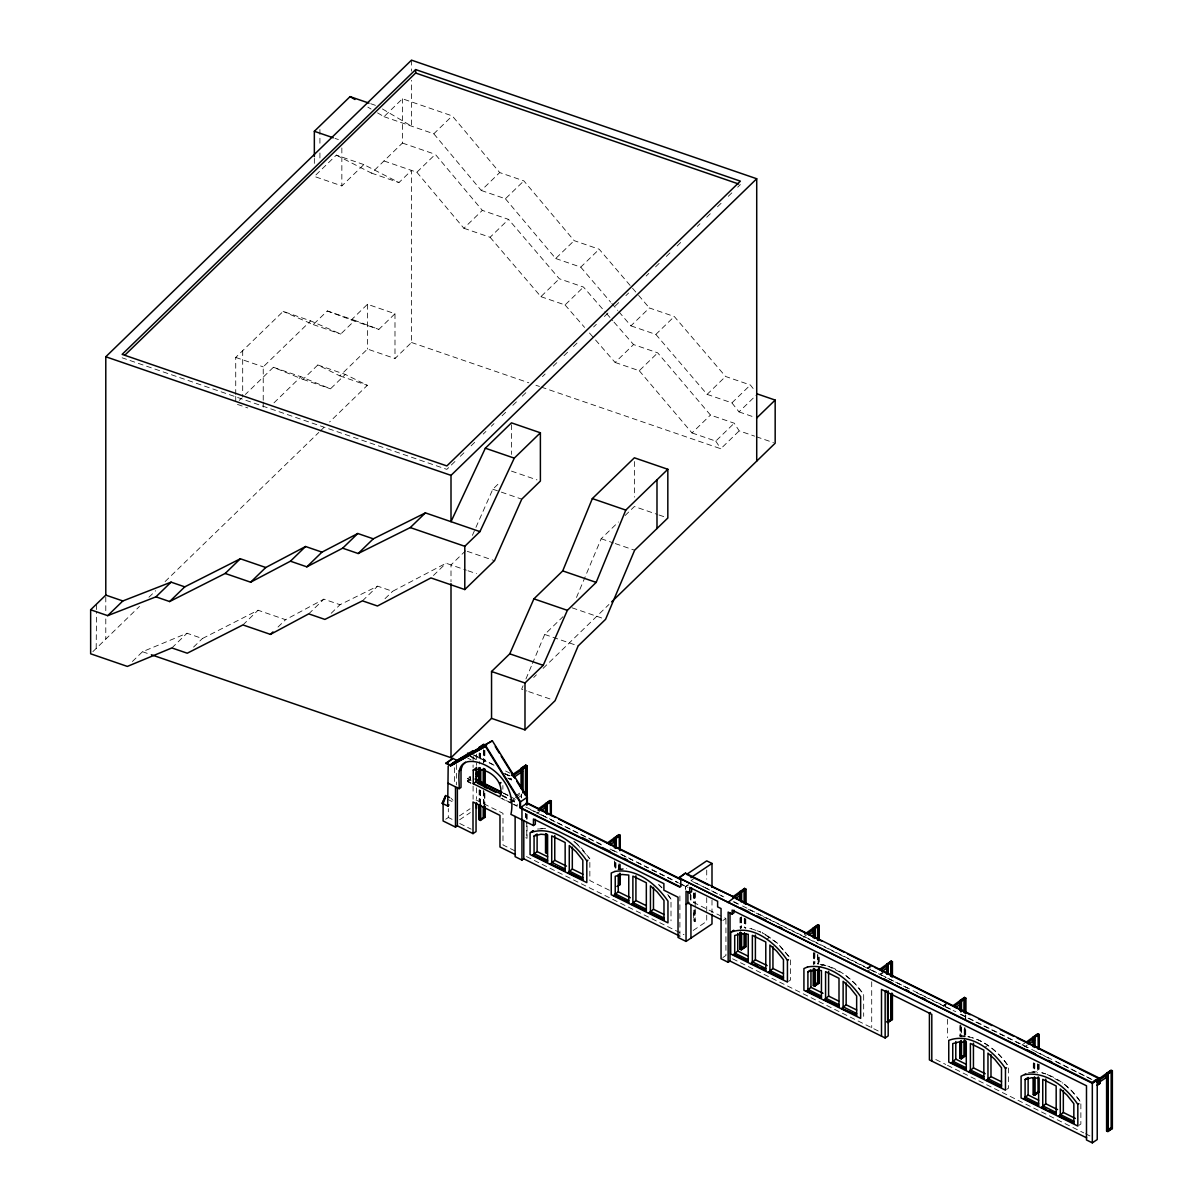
<?xml version="1.0" encoding="UTF-8"?>
<svg xmlns="http://www.w3.org/2000/svg" width="1203" height="1203" viewBox="0 0 1203 1203"><rect width="100%" height="100%" fill="white"/><g stroke="black" fill="none" stroke-linecap="round" stroke-linejoin="round"><path stroke-width="0.75" stroke-dasharray="5 3.75" d="M96.18 648.432L96.541 611.41M96.556 609.56L96.601 604.011M576.493 597.455L601.184 538.733L618.447 521.982M523.064 685.77L521.621 689.199L526.899 691.003M525.952 678.928L531.726 665.244M532.448 663.53L544.703 634.447L562.989 616.703M472.403 535.365L492.824 489.215L499.486 482.749M363.832 164.585L336.314 155.127L314.344 176.45L341.847 185.909L363.832 164.585L398.975 182.555L411.501 170.405L411.501 342.494L394.99 358.524L367.486 349.065L339.847 375.877L317.818 364.975L302.991 379.366L273.382 367.276L245.367 394.464M377.531 112.856L383.998 116.676L402.434 98.781L452.253 115.894L499.711 172.57L523.861 180.871L574.147 240.63L599.199 249.232L637.425 293.968M336.314 155.127L371.471 173.112L402.434 143.052L402.434 98.781M383.998 116.676L433.802 133.789L452.253 115.894M383.998 160.961L416.855 172.24L435.306 154.345L482.328 210.375L508.538 219.382L559.335 278.765L583.485 287.066L605.47 312.299M235.728 394.524L235.728 357.426L283.141 311.412L310.66 320.87L340.735 334.058L354.795 320.404L378.855 329.396L394.99 313.727L367.486 304.284L351.336 319.938L327.291 310.96L313.231 324.599L283.141 311.412M263.231 400.268L263.231 366.87L310.66 320.87M239.217 400.434L241.532 398.178M433.802 133.789L481.26 190.465L499.711 172.57M273.998 402.825L300.9 376.719L330.494 388.825L345.336 374.434L367.351 385.336L329.607 421.952M416.855 172.24L463.877 228.269L482.328 210.375M481.26 190.465L505.41 198.766L523.861 180.871M463.877 228.269L490.102 237.277L508.538 219.382M92.857 651.65L139.503 606.402M148.931 597.244L155.683 590.718M165.112 581.56L318.825 432.418M320.163 431.11L324.208 427.185M132.405 661.515L142.495 651.725L187.021 633.244L202.39 638.537L258.074 610.237L285.577 619.695L323.878 599.169L340.013 604.718L377.622 586.162L392.599 591.305L446.072 563.23L466.313 570.177M505.41 198.766L555.696 258.525L574.147 240.63M171.879 647.936L187.021 633.244M490.102 237.277L540.899 296.66L559.335 278.765M555.696 258.525L580.748 267.126L599.199 249.232M193.563 647.094L202.39 638.537M540.899 296.66L565.049 304.961L583.485 287.066M242.931 624.928L258.074 610.237M278.013 627.034L285.577 619.695M454.929 461.531L446.854 469.365L122.135 357.802M460.313 456.298L465.711 451.08M471.095 445.847L475.125 441.922M483.215 434.088L485.907 431.471M491.29 426.253L493.982 423.636M502.057 415.802L506.102 411.877M512.824 405.351L516.869 401.426M522.252 396.208L526.297 392.283M542.448 376.614L545.139 373.998M553.215 366.163L557.26 362.238M563.996 355.712L568.027 351.787M573.425 346.569L577.455 342.644M593.62 326.975L596.312 324.359M604.387 316.524L608.417 312.6M615.154 306.073L619.199 302.148M625.921 295.622L628.628 293.006M646.131 276.028L648.823 273.412M655.545 266.886L659.59 262.961M666.327 256.434L670.357 252.51M677.094 245.983L681.124 242.059M697.289 226.39L699.981 223.773M706.717 217.232L710.747 213.322M717.484 206.796L721.529 202.871M728.251 196.345L732.296 192.42M737.68 187.187L740.371 184.585M308.735 613.861L323.878 599.169M331.186 613.289L340.013 604.718M618.974 311.863L630.928 325.848L649.364 307.953L674.297 316.524L725.574 376.479L750.371 384.99L754.416 390.133M362.479 600.853L377.622 586.162M595.575 340.013L615.109 362.449L633.545 344.554L657.695 352.84L710.462 415.05L734.221 423.215L739.213 430.854L754.627 436.148M630.928 325.848L655.846 334.419L674.297 316.524M385.035 598.658L392.599 591.305M615.109 362.449L639.259 370.735L657.695 352.84M433.456 575.47L446.072 563.23M465.606 550.748L451.005 564.929L451.005 581.771M655.846 334.419L707.123 394.373L725.574 376.479M639.259 370.735L692.011 432.945L710.462 415.05M707.123 394.373L731.92 402.885L750.371 384.99M625.079 515.531L634.372 506.523L657.259 514.388M731.92 402.885L739.018 411.892L757.469 393.998M692.011 432.945L715.77 441.11L734.221 423.215M541.26 387.08L720.777 448.749L739.213 430.854M533.711 677.469L536.403 674.853M543.124 668.342L608.944 604.477M470.719 783.228L467.381 781.559L467.381 778.281L470.117 776.431L470.117 779.724M471.05 783.078L467.756 781.454L467.756 778.762L470.493 776.927L470.493 779.604L467.381 781.559M470.599 778.988L467.756 780.897L469.005 781.514L469.005 779.379M445.711 819.228L448.313 817.484L448.313 808.581M511.591 780.055L508.222 778.506M459.441 815.905L470.057 808.762M459.576 819.814L470.358 812.551M515.531 795.905L519.846 793.003M515.35 797.484L521.094 793.619M509.922 801.8L514.177 798.942M511.17 802.416L515.425 799.559M516.854 798.597L521.11 795.739M536.839 813.484L539.681 811.574M693.68 878.761L690.943 880.596L726.206 898.085M688.041 884.776L685.394 886.566L685.394 889.243M685.665 886.806L688.417 884.972M693.184 930.46L706.717 921.363L706.717 897.528M722.913 920.521L725.935 918.475L690.943 901.122L690.943 893.889M722.913 957.513L725.935 955.483L725.935 918.475M766.687 939.287L769.725 937.257M803.424 937.137L806.251 935.227M788.521 981.362L790.476 980.039L790.476 958.355L777.995 943.648L767.574 935.784M819.98 966.851L823.017 964.806M869.995 966.174L867.258 968.024L880.791 974.505M867.363 968.25L869.995 966.475L869.995 969.468M867.694 968.43L870.34 966.656M867.694 971.107L870.34 969.332M882.656 972.46L879.634 974.34L869.198 969.167M883.002 972.926L880.355 974.701L885.979 977.392M942.896 1005.708L945.904 1003.813M945.904 1004.114L943.257 1005.888M943.603 1006.054L946.25 1004.279M984.731 1047.407L987.768 1045.362M1021.933 1045.001L1024.67 1043.166M1024.595 1046.805L1027.437 1044.896M1006.565 1089.467L1008.52 1088.144L1008.52 1066.459C999.979 1053.482 987.422 1042.685 972.55 1037.813M1078.911 1125.331L1080.865 1124.023L1080.865 1102.324C1071.798 1088.55 1058.174 1077.226 1042.099 1072.82M617.876 869.423L626.763 868.671M537.515 829.047L546.177 828.506M618.688 869.288L627.349 868.746M1028.535 1072.49L1037.197 1071.963M540.899 828.401L545.606 828.431M959.588 1035.978C979.979 1035.798 997.573 1050.339 1008.52 1066.459M1031.933 1071.858L1036.625 1071.873M960.31 1035.978L964.866 1036.099M821.123 964.475L829.844 966.656M749.8 928.505L751.71 928.851M820.025 964.28L824.927 965.137M967.844 1036.625L969.768 1036.956M751.304 928.731L760.747 932.13L754.507 929.708M1041.693 1072.715L1045.257 1073.798M827.709 966.009L842.927 973.558M370.704 103.714L375.862 105.488M402.434 143.052L435.306 154.345M334.975 138.39L338.404 139.563M371.471 173.112L398.975 182.555M739.018 411.892L754.943 417.366M756.341 436.734L773.454 442.614M327.291 310.96L354.795 320.404M351.336 319.938L378.855 329.396M411.501 342.494L528.809 382.795M535.921 385.246L539.47 386.464M313.231 324.599L340.735 334.058M317.818 364.975L345.336 374.434M339.847 375.877L367.351 385.336M273.382 367.276L300.9 376.719M302.991 379.366L330.494 388.825M235.728 357.426L263.231 366.87M659.018 514.989L667.83 518.012M511.47 471.125L536.989 479.892M492.824 489.215L499.621 491.546M501.335 492.132L521.756 499.155M237.442 404.403L247.758 407.937M601.184 538.733L613.5 542.959M615.259 543.576L634.628 550.222M467.305 551.335L494.538 560.688M468.027 570.763L476.523 573.696M572.132 607.831L605.59 619.319M544.703 634.447L578.147 645.936M528.673 691.62L551.545 699.469M142.495 651.725L149.593 654.161M831.213 967.242C844.551 972.701 855.844 982.64 863.679 994.655L863.679 1016.34M1047.031 1074.339L1062.896 1083.136M473.396 754.747L492.989 764.461M473.832 755.273L495.531 766.025M505.546 770.988L510.553 773.469M470.493 756.296L477.17 759.604M504.959 773.604L510.553 776.161M470.117 756.416L476.659 759.649M506.057 774.236L509.32 775.845M472.764 757.935L476.102 759.589M504.463 773.664L509.471 776.146M509.922 778.491L511.17 779.108M467.756 758.146L471.095 759.8M507.801 777.995L511.14 779.649L511.14 776.973M734.161 901.814L741.319 905.573M742.522 905.964L866.28 967.317M881.573 975.122L943.889 1005.798M946.25 1006.971L953.919 1010.776M961.167 1014.355L1092.189 1079.542M693.048 881.829L703.755 887.032M705.439 887.874L722.236 896.205M733.183 901.739L740.702 905.363M748.236 909.197L762.537 916.175M763.288 916.656L768.311 919.152M769.243 919.513L866.987 968.069M887.649 978.219L910.957 989.768M916.566 992.655L944.25 1006.279M945.137 1006.821L955.814 1011.708M960.189 1014.279L1028.565 1048.189M1036.264 1051.903L1050.249 1058.941M1056.384 1061.873L1091.933 1079.602M503.561 793.018L508.568 795.499M503.455 793.258L508.388 795.709M510.042 796.536L514.989 798.987M501.801 795.123L508.388 798.401M510.042 799.213L516.628 802.476M525.741 807.002L602.703 845.153M612.748 850.13L677.996 882.491M679.68 883.318L688.041 887.468M467.381 778.281L470.719 779.935M501.877 795.469L517.531 803.138M530.463 809.634L541.5 815.213M542.854 815.694L556.568 822.687M557.966 823.198L602.718 845.468M610.056 849.017L617.846 852.957M621.816 854.852L632.958 860.461M636.943 862.356L648.086 867.965M651.936 869.964L678.327 882.957M680.011 883.784L686.733 887.122M467.756 778.762L471.05 780.401M502.358 795.92L517.185 803.273L517.185 805.965L502.358 798.612M500.809 798.145L510.839 803.108M512.508 803.935L517.531 806.431M476.042 799.965L502.989 813.333L502.989 844.942L516.403 851.589M525.786 837.709L527.034 838.326L527.034 825.303M448.313 799.679L452.102 801.559M609.395 890.25L589.846 880.566L589.846 858.882L582.057 848.807L574.823 842.07M448.313 817.484L452.102 819.363M459.741 823.499L471.155 829.153M526.463 856.566L683.996 934.686M732.642 958.806L879.949 1031.828M935.769 1059.512L945.769 1064.46M947.438 1065.287L1083.753 1132.88M1085.437 1133.722L1090.489 1136.218M766.206 935.017L762.116 932.716L777.409 943.152L790.476 958.355M382.434 108.947L411.501 126.135L411.501 80.315M367.847 107.127L371.065 109.037M1064.805 1084.685L1072.354 1091.542L1080.865 1102.324M845.709 975.453L855.168 983.859L863.679 994.655M573.786 841.243L575.771 842.867M659.079 885.017L661.349 887.228M576.778 843.679L589.846 858.882M658.522 884.416L662.041 887.889M451.02 798.206L452.96 800.281M606.688 313.697L612.793 320.705M614.011 322.118L633.545 344.554M565.049 304.961L584.583 327.396M589.47 333.005L594.357 338.614M638.613 295.367L649.364 307.953M580.748 267.126L610.613 302.088M611.816 303.487L617.786 310.464M667.695 894.551L671.003 899.122L671.003 920.806M668.312 895.273L671.003 899.122M715.77 441.11L720.777 448.749M502.884 785.499L502.884 789.243M1039.046 1064.234L1039.046 1071.678M1038.775 1064.399L1038.775 1071.783M1038.099 1064.069L1038.204 1071.512M1037.783 1065.467L1037.783 1072.926M1037.527 1063.783L1037.527 1073.016M1034.806 1063.377L1034.806 1072.61M1034.535 1063.993L1034.535 1071.347M1034.129 1063.046L1034.234 1072.324M1033.557 1062.76L1033.557 1071.993M1033.287 1063.377L1033.287 1072.55M965.723 1014.836L965.723 1018.565M965.723 1029.753L965.723 1035.332M965.468 1015.121L965.468 1018.821M965.468 1029.903L965.468 1035.437M964.896 1027.768L964.896 1037.001L964.791 1027.708M964.475 1029.121L964.475 1036.58M964.22 1029.287L964.22 1036.67M961.498 1027.031L961.498 1036.264M961.227 1027.648L961.227 1036.836M960.806 1024.851L960.926 1035.978M960.235 1026.415L960.235 1035.648M959.979 1025.197L959.979 1036.204M947.438 1019.302L947.438 1037.693M945.528 1003.934L945.528 1006.61M871.709 981.753L871.709 1027.753M819.108 957.047L819.108 964.505M818.837 957.212L818.837 964.595M817.86 954.565L817.86 963.889M817.589 954.731L817.589 963.979M814.867 952.49L814.867 963.573M814.611 953.122L814.611 964.129M814.19 953.994L814.296 963.287M813.619 953.708L813.619 964.791M813.348 952.49L813.348 963.513M745.8 918.836L745.8 928.16M745.529 919.017L745.529 928.25M744.852 918.671L744.958 927.964M744.552 918.22L744.552 927.543M744.281 918.385L744.281 927.633M741.559 917.979L741.559 927.227M741.289 916.761L741.289 927.784M740.883 917.648L740.883 928.731M740.311 917.363L740.311 928.445M740.04 917.979L740.04 927.167M711.996 900.13L711.996 912.972M706.717 870.025L706.717 879.198M695.184 892.506L695.184 907.107M695.184 908.927L695.184 921.693L693.665 921.002L693.665 909.754M694.913 893.498L694.913 902.867M694.913 910.37L694.913 921.618M694.236 893.152L694.342 902.596M694.236 910.039L694.342 921.348M693.92 893.709L693.92 902.836M693.92 910.13L693.92 921.077M693.665 892.882L693.665 902.25M690.672 894.912L690.672 900.506M690.266 893.949L690.372 901.513M685.665 886.506L685.665 889.799M679.89 895.964L679.89 934.355M634.372 461.546L634.372 497.155M620.162 864.446L620.162 869.904M619.906 863.814L619.906 869.438M619.229 865.348L619.334 869.152M618.913 863.814L618.913 869.288M618.658 865.062L618.658 868.807M615.936 862.731L615.936 868.355M615.665 863.318L615.665 868.912M615.244 862.386L615.365 869.949M614.673 862.115L614.673 869.604M614.417 860.837L614.417 868.28M527.034 814.145L527.034 823.438M526.764 814.236L526.764 819.784M526.764 821.634L526.764 838.25M526.087 813.905L526.192 817.649M525.786 813.514L525.786 817.243M525.516 813.619L525.516 817.318M521.546 794.115L521.546 797.815M521.275 794.16L521.275 797.89M511.47 424.704L511.47 454.418M484.869 750.446L484.869 761.604M484.869 793.228L484.869 804.401M484.598 750.822L484.598 761.92M484.598 793.333L484.598 804.416M483.922 750.492L484.027 761.634M483.922 791.138L484.027 804.13M483.621 749.815L483.621 762.837M483.621 790.747L483.621 803.784M483.35 750.206L483.35 763.138M483.35 790.867L483.35 803.799M480.629 753.499L480.629 760.897M480.629 790.461L480.629 803.393M480.358 754.101L480.358 761.153M480.358 790.642L480.358 803.679M479.952 753.168L480.057 760.612M479.952 790.115L480.057 803.108M479.38 752.883L479.38 763.965M479.38 789.83L479.38 800.927M479.11 753.484L479.11 758.777M479.11 790.025L479.11 801.198M476.523 754.176L476.523 765.409M476.523 787.845L476.523 799.063M473.095 756.221L473.095 767.439M473.095 786.145L473.095 799.243M456.358 764.522L456.358 784.912M454.523 767.74L454.523 782.551M411.501 60.15L411.501 71.142M394.99 313.727L394.99 358.524M367.486 304.284L367.486 349.065M341.847 147.969L341.847 185.909M319.923 129.488L319.923 145.743M319.923 152.976L319.923 160.194M314.344 158.39L314.344 163.803M263.231 402.118L263.231 409.546M242.69 350.659L242.69 397.05M235.728 396.389L235.728 401.952M105.789 596.929L105.789 611.605M105.789 618.943L105.789 639.109M818.281 964.31L818.281 956.926L818.16 964.265"/><path stroke-width="1.5" d="M448.178 783.243L459.155 788.687C459.666 779.724 455.516 764.657 467.666 761.725C473.666 760.672 479.621 762.476 485.035 764.973C503.215 773.845 515.486 793.769 510.914 814.356L533.455 825.529L535.32 824.281L535.32 819.348M459.155 788.687L461.005 787.439L461.005 769.619L462.463 765.364L465.366 762.266M491.546 718.371L491.546 671.5L509.756 653.831L533.906 598.853L562.733 570.899L592.342 498.583L634.372 457.802L667.83 469.29L667.83 518.012L634.628 550.222L605.59 619.319L578.147 645.936L555.079 700.687L524.989 729.875L491.546 718.371L451.005 757.71L151.367 654.763M524.989 729.875L524.989 682.988L543.215 665.319L567.365 610.342L596.177 582.387L625.786 510.087L667.83 469.29M448.178 766.176L447.696 806.07L448.809 804.687L448.178 806.19L442.193 803.333L445.516 795.484L449.636 797.529M443.817 802.04L445.441 796.882L442.193 803.333M485.335 448.208L451.005 521.666L451.005 475.365L756.717 178.751L411.501 60.15L105.789 356.765L105.789 595.109L90.646 609.786L90.646 653.8L127.353 666.417L171.879 647.936L187.247 653.214L242.931 624.928L270.449 634.387L308.735 613.861L324.87 619.41L362.479 600.853L377.456 605.996L430.93 577.921L464.794 589.545L494.538 560.688L521.756 499.155L540.388 481.065L540.388 432.794L511.47 422.854L485.335 448.208L514.267 458.132L540.388 432.794M464.794 589.545L464.794 546.297L479.937 531.606L514.267 458.132M532.658 855.258L537.109 851.559L537.109 833.98L534.072 836.025L534.072 855.408L532.658 855.258L547.606 862.115L547.606 834.807L540.869 834.235L534.072 836.025M546.207 861.965L547.606 860.31L534.072 853.589M563.756 870.671L565.154 869.002L551.726 862.356L551.726 835.874L565.154 842.521L565.154 870.822L550.327 864.01L554.763 860.31L554.763 835.589M582.823 879.573L569.275 872.867L569.275 845.559L576.026 851.664L582.823 860.19L582.823 879.573L567.876 872.716L572.312 869.017L572.312 847.153M581.41 879.423L582.823 877.769L569.275 871.047M628.763 902.355L615.229 895.649L615.229 876.265L622.026 874.476L628.763 875.047L628.763 902.355L613.831 895.498L618.267 891.799L618.267 874.22M627.364 902.205L628.763 900.551L615.229 893.829M646.327 911.062L632.883 904.4L632.883 876.115L646.327 882.761L646.327 911.062L631.485 904.25L635.921 900.551L635.921 875.829M644.913 910.912L646.327 909.242L632.883 902.596M663.981 919.814L650.447 913.092L650.447 885.799L657.184 891.904L663.981 900.43L663.981 919.814L649.034 912.957L653.47 909.257L653.47 887.393M662.567 919.663L663.981 918.009L650.447 911.288M748.236 961.588L734.702 954.881L734.702 935.498L741.499 933.708L748.236 934.28L748.236 961.588L733.289 954.731L737.74 951.032L737.74 933.468M746.837 961.438L748.236 959.783L734.702 953.077M750.958 963.483L752.356 963.633L752.356 935.348L765.785 941.994L765.785 970.295L750.958 963.483L755.394 959.783L755.394 935.062M764.386 970.144L765.785 968.49L752.356 961.829M783.454 979.047L769.905 972.34L769.905 945.032L776.657 951.152L783.454 959.663L783.454 979.047L768.506 972.189L772.943 968.49L772.943 946.626M782.04 978.896L783.454 977.242L769.905 970.52M821.438 997.889L806.506 991.031L810.942 987.332L810.942 969.753L807.905 971.798L807.905 991.167L821.438 997.889L821.438 970.58L814.702 970.009L807.905 971.798M820.04 997.738L821.438 996.084L807.905 989.362M839.002 1006.58L825.574 999.934L825.574 971.633L839.002 978.295L839.002 1006.58L824.16 999.783L828.596 996.084L828.596 971.362M837.589 1006.445L839.002 1004.776L825.574 998.114M855.243 1015.197L856.656 1013.527L843.123 1006.821L843.123 981.332L849.859 987.437L856.656 995.964L856.656 1015.347L841.709 1008.49L846.16 1004.776L846.16 982.926M966.28 1069.693L952.746 1062.986L952.746 1043.602L959.543 1041.813L966.28 1042.399L966.28 1069.693L951.347 1062.835L955.784 1059.136L955.784 1041.572M964.881 1069.557L966.28 1067.888L952.746 1061.181M983.843 1078.399L970.4 1071.738L970.4 1043.452L983.843 1050.114L983.843 1078.399L969.001 1071.602L973.438 1067.888L973.438 1043.181M982.43 1078.249L983.843 1076.595L970.4 1069.933M986.55 1080.294L987.964 1080.444L987.964 1053.136L994.701 1059.257L1001.497 1067.783L1001.497 1087.151L986.55 1080.294L990.986 1076.595L990.986 1054.745M1000.084 1087.016L1001.497 1085.347L987.964 1078.64M1038.625 1105.572L1023.678 1098.715L1028.129 1095.001L1028.129 1077.437L1025.091 1079.482L1025.091 1098.85L1038.625 1105.572L1038.625 1078.264L1031.888 1077.693L1025.091 1079.482M1037.227 1105.422L1038.625 1103.753L1025.091 1097.046M1046.099 1109.271L1042.745 1107.602L1042.745 1079.317L1056.174 1085.978L1056.174 1114.264L1041.347 1107.467L1045.783 1103.768L1045.783 1079.046M1054.775 1114.128L1056.174 1112.459L1042.745 1105.798M1073.843 1123.016L1060.294 1116.309L1060.294 1089.001L1067.046 1095.121L1073.843 1103.647L1073.843 1123.016L1058.896 1116.173L1063.332 1112.459L1063.332 1090.61M1072.429 1122.88L1073.843 1121.211L1060.294 1114.504M314.344 156.585L314.344 131.292L350.073 96.631L368.99 103.127M415.652 69.579L122.135 354.374L446.854 465.922L740.371 181.142L415.652 69.579L415.652 73.022L124.826 355.186M90.646 609.786L107.699 615.65L122.841 600.959L171.082 582.147L184.766 586.853L240.329 558.763L265.773 567.5L305.577 546.508L321.968 552.147L357.802 533.5L373.291 538.824L425.411 512.884L479.937 531.606M107.699 615.65L155.939 596.838L171.082 582.147M155.939 596.838L169.623 601.545L184.766 586.853M169.623 601.545L225.187 573.455L240.329 558.763M225.187 573.455L250.63 582.192L265.773 567.5M250.63 582.192L290.434 561.199L305.577 546.508M290.434 561.199L306.825 566.839L321.968 552.147M306.825 566.839L342.66 548.192L357.802 533.5M270.449 634.387L272.961 631.936M342.66 548.192L358.163 553.515L373.291 538.824M358.163 553.515L410.268 527.576L425.411 512.884M756.717 417.967L775.168 400.073L757.469 393.998M611.635 601.861L775.168 443.2L775.168 400.073M450.493 765.875L486.448 745.815L450.493 765.875L446.057 763.033L452.899 758.416L456.945 760.431L492.343 740.807L527.335 797.183L527.335 803.002L520.493 807.604L679.8 886.596L680.778 885.934M446.057 763.679L452.899 758.416M453.065 762.882L473.095 750.612M446.057 763.033L450.102 765.033L456.945 760.431M467.381 754.973L470.117 753.123M479.11 747.815L483.621 744.236L484.869 744.852L470.599 753.544M479.38 747.334L483.35 744.672L484.598 745.289L480.629 747.95L479.11 747.258M479.952 747.619L483.922 744.943M480.057 747.68L484.027 745.003M450.102 765.033L492.343 740.807M459.155 770.867L461.005 769.619M473.245 770.07L476.268 768.025L476.283 781.679L473.245 783.709L499.846 796.912C505.666 781.484 487.456 766.146 473.245 770.07L473.245 783.709M476.238 773.063L479.11 771.123L480.358 771.755L476.057 774.642M476.102 776.747L480.358 773.875M521.275 788.506L521.275 768.176L525.786 765.138L527.034 765.77L527.034 804.837M521.546 768.251L525.516 765.574L526.764 766.191L526.764 805.002M511.335 775.409L521.275 768.732L522.523 769.349L512.598 776.025M499.846 783.258L500.929 782.536L499.846 783.8M526.192 765.905L522.222 768.582L526.087 765.86L526.192 795.469M527.034 765.77L522.523 768.792L522.523 789.123M522.794 792.882L522.794 768.867L526.764 766.191M514.012 777.198L522.523 771.469M443.11 803.679L443.11 820.972L455.501 827.108L457.366 825.86L457.366 787.454M479.952 819.679L484.027 817.063L483.922 805.92M479.11 804.927L479.11 819.829L480.358 820.446L484.869 817.423L484.869 806.251M457.366 825.86L473.005 833.619L476.042 831.574L476.042 803.694M520.493 807.604L520.493 801.8L527.335 797.183M526.703 802.687L525.711 803.89M538.342 808.882L550.027 800.476L551.29 801.093L551.29 815.694M546.478 813.288L546.357 803.86L550.342 801.183L550.448 814.371M546.478 803.92L550.448 801.243M551.29 801.093L546.779 804.13L546.779 814.266M547.049 813.574L547.049 804.19L551.019 801.529L549.771 800.912L545.801 803.574L545.801 812.957M538.162 810.476L546.779 804.687L545.53 804.055M541.094 810.627L546.779 806.807M533.109 830.747L531.155 832.07L533.546 831.017M515.125 816.446L515.125 856.671L521.952 860.055L523.801 858.807L523.801 820.401M607.229 843.047L618.913 834.626L620.162 835.258L620.162 849.844M619.334 835.393L615.244 838.01L615.365 847.438M620.162 835.258L615.665 838.28L615.665 848.416M615.936 847.724L615.936 838.356L619.906 835.679L618.658 835.062L614.673 837.724L614.673 847.107M608.477 843.664L615.665 838.837L614.417 838.22M609.981 844.777L615.665 840.957L614.417 840.341L614.417 847.799M586.808 860.912C574.914 843.529 552.342 824.416 530.072 832.792L530.072 854.476L586.808 882.611L586.808 860.912L587.891 860.19M617.259 886.22L619.906 884.431L619.906 873.183M617.169 886.521L620.162 884.506L620.162 873.558M678.657 877.769L685.499 873.152L1099.331 1078.114L1092.489 1083.362L678.657 877.769L1092.489 1082.73L1099.331 1078.114M678.657 878.416L685.499 873.152M679.8 878.972L680.778 878.31L680.778 886.491L679.8 887.152L519.846 807.845L519.846 801.86L485.471 746.477M690.943 877.604L711.996 863.453L706.717 860.867L686.657 874.355L708.341 885.017M533.455 825.529L533.455 818.957L663.891 883.634L663.891 890.205L678.026 897.212L678.026 937.438L686.041 941.408L686.041 891.212L689.695 893.017L691.56 891.769L691.56 888.009M686.041 904.415L688.988 902.43M732.868 896.806L744.552 888.4L745.8 889.017L745.8 903.934M745.8 889.017L741.289 892.055L741.289 902.07M741.559 901.363L741.559 892.115L745.529 889.453L744.281 888.837L744.281 903.603M732.672 898.4L741.289 892.596L740.04 891.979M728.732 901.874L727.755 902.521L734.597 897.273L711.62 886.626M735.619 898.551L741.289 894.731L740.04 894.115L740.04 899.618M686.041 941.408L711.996 923.964L711.996 914.806M689.695 893.017L689.695 887.393L717.62 901.242L717.62 906.867L721.048 908.566L721.048 958.761L728.146 962.295L728.146 912.085L732.146 914.069L733.995 912.821L733.995 910.175M730.702 932.265C752.988 923.889 775.544 943.002 787.439 960.385L787.439 982.084L730.702 953.949L730.702 932.265L733.74 930.22M745.8 933.754L745.8 946.791L741.289 949.829L740.04 949.197L744.552 946.175L744.552 933.122M740.883 932.43L740.988 949.107L744.852 946.385L744.852 933.453M740.988 949.107L744.958 946.445M740.311 932.145L740.311 948.776L741.559 949.393L745.529 946.716L745.529 933.784M728.146 962.295L730.01 961.047L730.01 912.701M804.732 934.13L817.86 924.746L819.108 925.363L819.108 940.28M818.837 940.581L818.837 925.799L817.589 925.182L813.619 927.844L813.619 937.092M814.19 928.13L818.16 925.453L818.16 940.235L818.281 925.513L814.296 928.19L814.296 937.423M819.108 925.363L814.611 928.4L814.611 938.43M814.867 937.708L814.867 928.46L818.837 925.799M807.424 933.784L814.611 928.957L813.348 928.325M808.927 934.896L814.611 931.077L813.348 930.46L813.348 937.799M787.439 960.385L788.521 959.663M819.108 968.235L819.108 983.137L814.611 986.174L813.348 985.543L817.86 982.52L817.86 969.483M814.19 985.407L818.281 982.791L818.281 969.859M813.619 968.49L813.619 985.122L814.867 985.738L818.837 983.077L818.837 968.295M879.483 969.498L891.167 961.092L892.415 961.708L892.415 976.625M892.16 976.926L892.16 962.144L890.897 961.528L886.927 964.189L886.927 973.438M892.415 961.708L887.919 964.746L887.919 972.941M880.731 970.129L887.919 965.302L886.671 964.671M882.235 971.242L887.919 967.423L886.671 966.806M886.22 990.52L885.152 991.242L885.152 1037.963L730.01 961.047M891.468 993.212L891.588 1019.136L887.498 1021.753L888.175 1022.084L892.16 1019.422L892.16 993.558M891.588 1019.136L887.603 1021.813L887.498 992.189M886.671 1021.903L887.919 1022.52L892.415 1019.482L892.415 993.392M885.152 1037.963L888.19 1035.918L888.19 991.077M930.49 1012.46L929.408 1013.182L929.408 1059.903L1086.67 1137.873M952.791 1005.858L964.475 997.437L965.723 998.069L965.723 1012.971M965.468 1011.422L965.468 998.49L964.22 997.873L960.235 1000.55L960.235 1009.783M960.926 1000.881L964.896 998.204L964.896 1012.986L964.791 998.159L960.806 1000.821L960.926 1011.964M965.723 998.069L961.227 1001.091L961.227 1011.121M961.498 1010.4L961.498 1001.167L965.468 998.49M954.039 1006.475L961.227 1001.648L959.979 1001.031M955.543 1007.588L961.227 1003.768L959.979 1003.152L959.979 1010.505M961.498 1041.813L961.498 1058.429L960.235 1057.813L962.896 1056.039M965.723 1040.926L965.723 1055.843L961.227 1058.866L959.979 1058.249L964.475 1055.211L964.475 1040.309M964.896 1040.7L964.896 1055.482L960.806 1058.099L960.806 1041.467M1026.099 1042.204L1037.783 1033.798L1039.046 1034.415L1039.046 1049.317M1039.046 1034.415L1034.535 1037.437L1034.535 1047.467M1027.362 1042.821L1034.535 1037.994L1033.287 1037.377M1028.851 1043.933L1034.535 1040.129M1005.482 1068.505C993.588 1051.121 971.032 1032.009 948.761 1040.369L948.761 1062.069L1005.482 1090.189L1005.482 1068.505L1006.565 1067.783M1037.783 1091.572L1039.046 1092.189L1034.535 1095.211L1033.287 1094.595L1036.294 1092.58M1034.129 1094.444L1038.204 1091.828L1038.099 1077.001M1033.557 1077.542L1033.557 1094.159L1034.806 1094.79L1038.775 1092.113L1038.775 1077.332M1093.542 1081.317L1095.993 1079.677M1099.226 1080.129L1097.978 1079.512L1111.106 1070.144L1112.354 1070.76L1112.354 1128.534L1107.843 1131.557L1106.595 1130.94L1106.595 1075.843L1107.843 1076.474L1099.331 1082.189M1107.437 1073.527L1111.407 1070.85L1111.512 1128.173L1107.437 1130.79L1107.437 1073.527L1111.512 1070.911L1111.407 1128.128M1112.354 1070.76L1107.843 1073.783L1107.843 1131.557M1108.113 1131.136L1108.113 1073.858L1112.083 1071.181L1110.835 1070.565L1106.865 1073.241L1106.865 1130.519L1108.113 1131.136L1112.083 1128.459L1112.083 1071.181M1096.489 1081.978L1107.843 1074.339L1106.595 1073.723M1096.941 1082.083L1099.587 1080.309L1099.587 1082.986M1097.226 1082.038L1099.963 1080.189L1099.963 1083.482L1097.226 1085.317M1097.226 1082.339L1099.963 1080.489M1097.226 1085.016L1099.963 1083.181M1025.768 1073.948L1021.091 1076.234L1021.091 1097.933L1077.828 1126.053L1077.828 1104.369L1078.911 1103.647M1106.865 1130.519L1110.835 1127.843L1112.354 1128.534M1106.595 1130.94L1111.106 1127.918M732.146 914.069L732.146 910.1L1086.489 1085.783L1086.489 1139.963L1092.324 1142.85L1097.226 1139.557L1097.226 1078.85M457.351 761.258L463.711 757.74M473.245 752.446L476.433 750.687M479.606 748.928L485.967 745.394M1024.7 1074.67C1046.43 1070.911 1066.309 1087.467 1077.828 1104.369M550.327 864.01L565.154 870.822M567.876 872.716L569.275 872.867M613.831 895.498L615.229 895.649M631.485 904.25L632.883 904.4M649.034 912.957L650.447 913.092M733.289 954.731L734.702 954.881M768.506 972.189L769.905 972.34M806.506 991.031L807.905 991.167M824.16 999.783L825.574 999.934M841.709 1008.49L856.656 1015.347M951.347 1062.835L952.746 1062.986M969.001 1071.602L970.4 1071.738M1023.678 1098.715L1025.091 1098.85M1041.347 1107.467L1042.745 1107.602M1058.896 1116.173L1060.294 1116.309M415.652 73.022L738.597 183.969M314.344 131.292L333.246 137.789M592.342 498.583L625.786 510.087M105.789 356.765L451.005 475.365M562.733 570.899L596.177 582.387M410.268 527.576L464.794 546.297M533.906 598.853L567.365 610.342M509.756 653.831L543.215 665.319M491.546 671.5L524.989 682.988M105.789 595.109L122.841 600.959M521.275 768.176L522.794 768.867M467.576 753.138L469.847 754.266M740.04 891.423L741.559 892.115M813.348 927.769L814.867 928.46M886.671 964.129L888.175 964.821L888.175 974.054M959.979 1000.475L961.498 1001.167M1033.287 1036.821L1034.806 1037.512L1034.806 1046.745M1106.595 1073.166L1108.113 1073.858M545.53 803.499L547.049 804.19M614.417 837.664L615.936 838.356M736.281 898.761L822.16 941.332M830.581 945.513L844.055 952.19M847.423 953.859L872.686 966.385M874.325 967.197L970.204 1014.73M978.595 1018.896L992.009 1025.542M1000.4 1029.708L1013.813 1036.354M1017.167 1038.024L1099.331 1078.76M740.507 907.709L748.928 911.889M757.349 916.054L765.755 920.235M779.228 926.911L782.597 928.581M883.588 978.656L892.009 982.821M905.483 989.498L908.836 991.167M922.31 997.843L925.678 999.513M1026.67 1049.587L1035.091 1053.768M1048.565 1060.445L1051.918 1062.114M527.335 803.002L681.62 879.498M555.32 817.423L526.703 803.243L526.703 797.243M558.688 819.093L679.921 879.198M475.14 778.927L501.877 792.175M475.441 779.379L501.801 792.446M476.283 781.679L501.215 794.04M477.411 783.258L485.771 787.394M489.11 789.048L495.801 792.371M484.238 786.927L487.531 788.566M582.132 837.589L588.823 840.897M602.192 847.529L610.553 851.679M623.936 858.31L627.274 859.965M721.244 919.693L687.905 903.152L687.905 891.603M484.869 817.423L483.35 816.732L483.35 807.484M618.658 883.814L620.162 884.506M745.8 946.791L744.281 946.099L744.281 933.167M819.108 983.137L817.589 982.445L817.589 969.513M892.415 1019.482L890.897 1018.791L890.897 994.776M965.723 1055.843L964.22 1055.151L964.22 1040.369M537.109 851.559L547.636 856.777M554.763 860.31L566.508 866.13M572.312 869.017L582.838 874.235M618.267 891.799L630.297 897.754M635.921 900.551L645.996 905.543M653.47 909.257L664.011 914.475M737.74 951.032L748.266 956.25M755.394 959.783L767.153 965.603M772.943 968.49L783.469 973.708M810.942 987.332L822.972 993.287M828.596 996.084L838.671 1001.076M846.16 1004.776L856.686 1010.009M955.784 1059.136L966.31 1064.354M973.438 1067.888L985.197 1073.723M990.986 1076.595L1001.528 1081.813M1028.129 1095.001L1038.655 1100.219M1045.783 1103.768L1057.542 1109.587M1063.332 1112.459L1075.362 1118.429M535.576 856.145L547.606 862.115M754.04 964.46L757.394 966.129M760.747 967.798L765.785 970.295M989.467 1081.181L1001.497 1087.151M1049.467 1110.94L1056.174 1114.264M515.44 854.656L499.967 846.972L499.967 815.378L473.005 802.01L473.005 833.619M523.801 858.807L679.89 936.19M350.073 96.631L354.915 99.488M495.275 746.612L499.2 752.943M501.17 756.116L514.914 778.266M516.884 781.424L525.711 795.664M485.501 745.409L520.493 801.8M1092.324 1082.144L1092.324 1142.85M1038.775 1047.768L1038.775 1034.836L1037.527 1034.219L1033.557 1036.896L1033.557 1046.129M1038.204 1049.332L1038.099 1034.505L1034.129 1037.166L1034.234 1046.46M1034.806 1078.159L1034.806 1094.79M1034.535 1076.85L1034.535 1095.211M1034.129 1077.813L1034.234 1094.504M1033.287 1039.497L1033.287 1046.851M1033.287 1078.068L1033.287 1094.595M965.468 1040.986L965.468 1055.768M964.791 1040.655L964.791 1055.422M964.475 997.437L964.475 1012.355M964.22 997.873L964.22 1012.655M961.227 1040.505L961.227 1058.866M960.235 1041.181L960.235 1057.813M959.979 1041.723L959.979 1058.249M931.799 1061.091L931.799 1014.37L881.498 989.437L881.498 1036.144M891.588 976.641L891.468 961.814L887.498 964.475L887.603 973.768M891.167 961.092L891.167 976.009M891.167 994.64L891.167 1018.866M890.897 961.528L890.897 976.31M887.919 991.302L887.919 1022.52M886.671 968.641L886.671 974.159M818.16 969.798L818.16 982.731M817.86 924.746L817.86 939.663M817.589 925.182L817.589 939.964M814.867 969.107L814.867 985.738M814.611 969.648L814.611 986.174M814.19 968.776L814.296 985.452M813.348 969.016L813.348 985.543M756.717 178.751L756.717 461.095M745.529 889.453L745.529 904.235M744.958 902.1L744.852 889.107L740.883 891.784L740.988 901.077M744.552 888.4L744.552 903.303M741.559 932.761L741.559 949.393M741.289 933.287L741.289 949.829M740.311 891.498L740.311 900.731M740.04 932.671L740.04 949.197M711.996 863.453L711.996 887.288M690.943 904.821L690.943 938.129M656.988 479.817L656.988 528.523M619.906 835.679L619.906 850.686M619.229 835.348L619.334 848.521M619.229 874.716L619.334 884.145M551.019 801.529L551.019 814.657M547.049 834.205L547.049 852.957L545.801 852.325L545.801 833.574M546.779 834.747L546.779 853.378L545.53 852.762L545.53 834.13M546.357 833.859L546.478 852.671M545.53 806.19L545.53 811.784M525.786 765.138L525.786 794.912M525.516 765.574L525.516 795.138M522.222 772.281L522.222 788.912L522.117 772.221M521.952 860.055L521.952 807.739L520.824 806.627M521.546 771.935L521.546 788.566M484.869 769.048L484.869 785.785M484.598 769.303L484.598 784.085M484.598 806.266L484.598 817.348M483.922 768.973L484.027 783.8M483.621 768.431L483.621 783.303M483.621 807.499L483.621 816.807M483.35 768.687L483.35 783.469M480.629 770.131L480.629 783.063M480.629 805.243L480.629 820.025L479.38 819.393L479.38 804.612M480.358 768.221L480.358 783.198M480.358 803.679L480.358 820.446M479.952 767.95L480.057 780.927M479.952 804.897L480.057 819.739M479.38 767.664L479.38 780.597M479.11 767.604L479.11 780.717M476.523 767.273L476.523 780.356M476.523 802.807L476.523 808.416M455.501 786.882L455.501 827.108M451.005 583.635L451.005 757.71M614.838 871.468L611.244 873.032L611.244 894.716L667.966 922.851L667.966 901.152C656.447 884.25 636.567 867.694 614.838 871.468M807.514 966.986L803.92 968.565L803.92 990.249L860.641 1018.385L860.641 996.685C849.123 979.783 829.258 963.227 807.514 966.986"/></g></svg>
